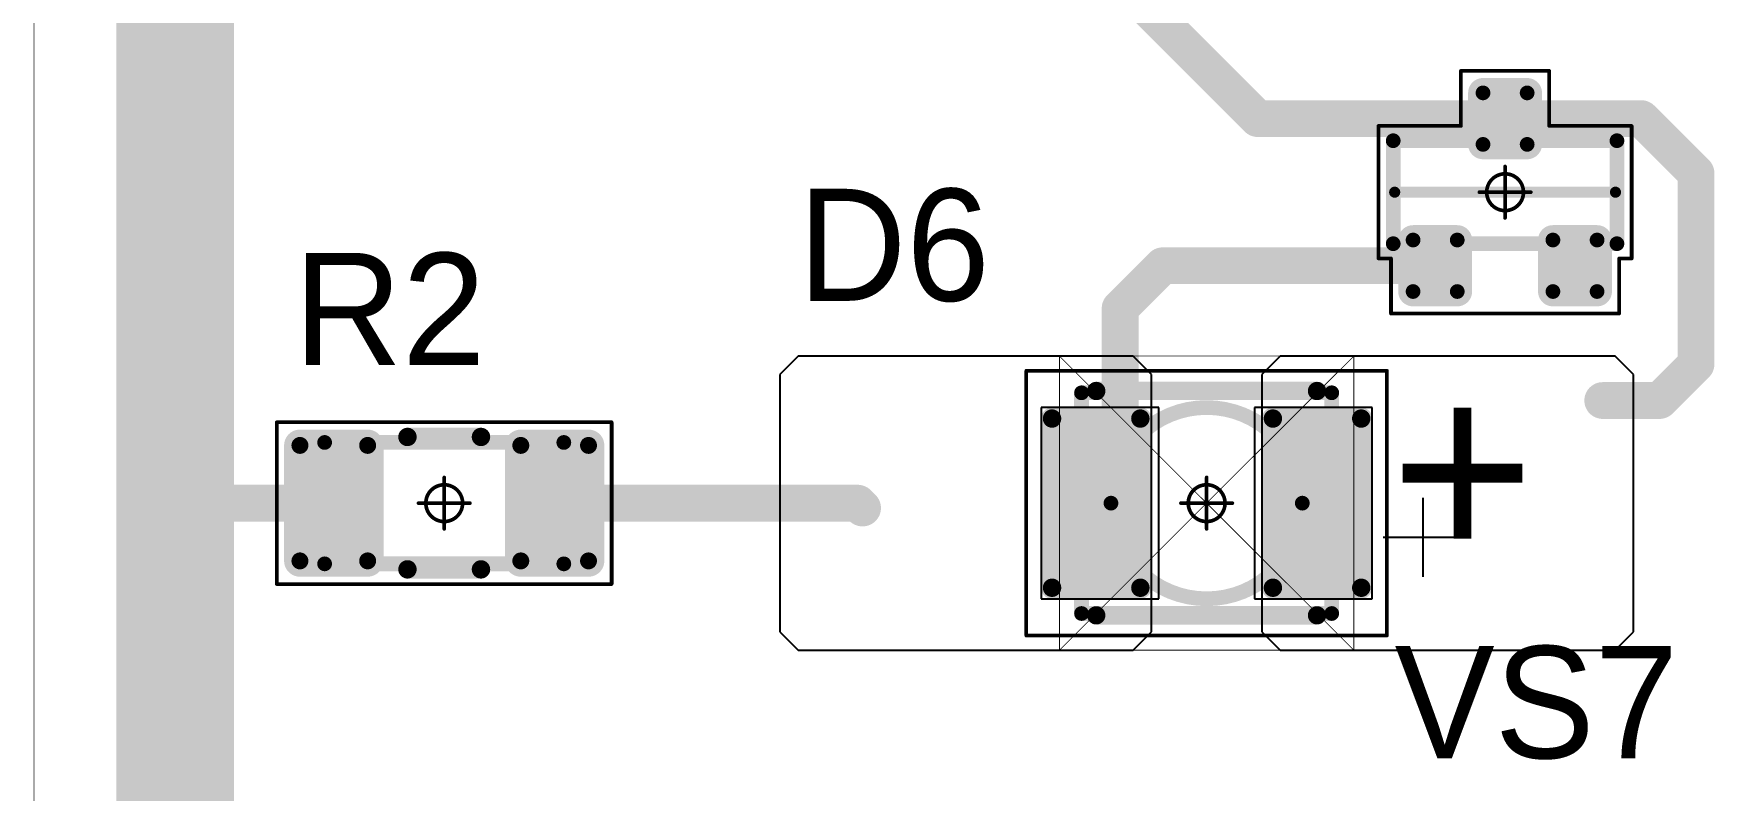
# Model space of a CAD drawing. Header units: millimetres. Extents: x 0 to 775, y 25 to 939.
# Drawn here: x 25.4 to 48.23, y 132.5 to 142.78 of the extents above; entities that cross this region are included whole.
import ezdxf

# ---------------------------------------------------------------- set-up
doc = ezdxf.new("R2010")
doc.units = ezdxf.units.MM
for name, color, linetype in [('Mechanical13', 56, 'Continuous'), ('Mechanical15', 56, 'Continuous'), ('Mechanical3', 76, 'Continuous'), ('Mechanical9', 56, 'Continuous'), ('TopLayer', 1, 'Continuous'), ('TopOverlay', 2, 'Continuous'), ('TopPaste', 8, 'Continuous'), ('TopSolder', 216, 'Continuous')]:
    doc.layers.add(name, color=color, linetype=linetype)

# ---------------------------------------------------------------- blocks, each defined once
blk = doc.blocks.new('SOT23_63')
at = {"layer": 'Mechanical13', "const_width": 0.2}
for points in [[(-0.7, 1.52), (0.7, 1.52)], [(-0.7, 1.52), (-0.7, -1.52)], [(0.7, 1.52), (0.7, -1.52)], [(-0.7, -1.52), (0.7, -1.52)]]:
    blk.add_lwpolyline(points, dxfattribs=at)
at = {"layer": 'Mechanical13', "const_width": 0.1}
for points in [[(-0.75, 1.52, 1), (-0.65, 1.52, 1)], [(-0.75, 1.52, 1), (-0.65, 1.52, 1)], [(0.65, 1.52, 1), (0.75, 1.52, 1)], [(0.65, 1.52, 1), (0.75, 1.52, 1)], [(-0.75, -1.52, 1), (-0.65, -1.52, 1)], [(-0.75, -1.52, 1), (-0.65, -1.52, 1)], [(0.65, -1.52, 1), (0.75, -1.52, 1)], [(0.65, -1.52, 1), (0.75, -1.52, 1)]]:
    blk.add_lwpolyline(points, format="xyb", close=True, dxfattribs=at)
at = {"layer": 'Mechanical15', "const_width": 0.05}
for points in [[(-0.9, 1.72), (-0.9, 1.55)], [(-0.9, 1.72), (0.9, 1.72)], [(0.9, 1.72), (0.9, 0.6)], [(-1.65, 1.55), (-1.65, -1.55)], [(-1.65, 1.55), (-0.9, 1.55)], [(0.9, 0.6), (1.65, 0.6)], [(1.65, 0.6), (1.65, -0.6)], [(0, 0.35), (0, -0.35)], [(-0.35, 0), (0.35, 0)], [(0.9, -0.6), (1.65, -0.6)], [(0.9, -0.6), (0.9, -1.72)], [(-1.65, -1.55), (-0.9, -1.55)], [(-0.9, -1.55), (-0.9, -1.72)], [(-0.9, -1.72), (0.9, -1.72)]]:
    blk.add_lwpolyline(points, dxfattribs=at)
at = {"layer": 'Mechanical15'}
for points, const_width in [([(-0.913, 1.72, 1), (-0.888, 1.72, 1)], 0.025), ([(-0.913, 1.72, 1), (-0.888, 1.72, 1)], 0.025), ([(0.888, 1.72, 1), (0.913, 1.72, 1)], 0.025), ([(0.888, 1.72, 1), (0.913, 1.72, 1)], 0.025), ([(-1.662, 1.55, 1), (-1.637, 1.55, 1)], 0.025), ([(-1.662, 1.55, 1), (-1.637, 1.55, 1)], 0.025), ([(-0.913, 1.55, 1), (-0.888, 1.55, 1)], 0.025), ([(-0.913, 1.55, 1), (-0.888, 1.55, 1)], 0.025), ([(0.888, 0.6, 1), (0.913, 0.6, 1)], 0.025), ([(0.888, 0.6, 1), (0.913, 0.6, 1)], 0.025), ([(1.637, 0.6, 1), (1.662, 0.6, 1)], 0.025), ([(1.637, 0.6, 1), (1.662, 0.6, 1)], 0.025), ([(0.25, 0, 1), (-0.25, 0, 1)], 0.05), ([(-0.012, 0.35, 1), (0.012, 0.35, 1)], 0.025), ([(-0.362, 0, 1), (-0.337, 0, 1)], 0.025), ([(-0.262, 0, 1), (-0.238, 0, 1)], 0.025), ([(0.238, 0, 1), (0.262, 0, 1)], 0.025), ([(0.337, 0, 1), (0.362, 0, 1)], 0.025), ([(-0.012, -0.35, 1), (0.012, -0.35, 1)], 0.025), ([(0.888, -0.6, 1), (0.913, -0.6, 1)], 0.025), ([(0.888, -0.6, 1), (0.913, -0.6, 1)], 0.025), ([(1.637, -0.6, 1), (1.662, -0.6, 1)], 0.025), ([(1.637, -0.6, 1), (1.662, -0.6, 1)], 0.025), ([(-1.662, -1.55, 1), (-1.637, -1.55, 1)], 0.025), ([(-1.662, -1.55, 1), (-1.637, -1.55, 1)], 0.025), ([(-0.913, -1.55, 1), (-0.888, -1.55, 1)], 0.025), ([(-0.913, -1.55, 1), (-0.888, -1.55, 1)], 0.025), ([(-0.913, -1.72, 1), (-0.888, -1.72, 1)], 0.025), ([(-0.913, -1.72, 1), (-0.888, -1.72, 1)], 0.025), ([(0.888, -1.72, 1), (0.913, -1.72, 1)], 0.025), ([(0.888, -1.72, 1), (0.913, -1.72, 1)], 0.025)]:
    blk.add_lwpolyline(points, format="xyb", close=True, dxfattribs=dict(at, const_width=const_width))
at = {"layer": 'TopLayer', "const_width": 0.1}
for points in [[(-1.4, 1.25, 1), (-1.3, 1.25, 1)], [(-0.7, 1.25, 1), (-0.6, 1.25, 1)], [(-1.4, 0.65, 1), (-1.3, 0.65, 1)], [(-0.7, 0.65, 1), (-0.6, 0.65, 1)], [(0.6, 0.3, 1), (0.7, 0.3, 1)], [(1.3, 0.3, 1), (1.4, 0.3, 1)], [(0.6, -0.3, 1), (0.7, -0.3, 1)], [(1.3, -0.3, 1), (1.4, -0.3, 1)], [(-1.4, -0.65, 1), (-1.3, -0.65, 1)], [(-0.7, -0.65, 1), (-0.6, -0.65, 1)], [(-1.4, -1.25, 1), (-1.3, -1.25, 1)], [(-0.7, -1.25, 1), (-0.6, -1.25, 1)]]:
    blk.add_lwpolyline(points, format="xyb", close=True, dxfattribs=at)
at = {"layer": 'TopLayer'}
for points in [[(-1.45, 1.25), (-1.45, 0.65), (-0.55, 1.25), (-0.55, 0.65)], [(-1.35, 1.35), (-1.35, 0.55), (-0.65, 1.35), (-0.65, 0.55)], [(0.55, 0.3), (0.55, -0.3), (1.45, 0.3), (1.45, -0.3)], [(0.65, 0.4), (0.65, -0.4), (1.35, 0.4), (1.35, -0.4)], [(-1.45, -0.65), (-1.45, -1.25), (-0.55, -0.65), (-0.55, -1.25)], [(-1.35, -0.55), (-1.35, -1.35), (-0.65, -0.55), (-0.65, -1.35)]]:
    blk.add_solid(points, dxfattribs=at)
at = {"layer": 'TopOverlay', "const_width": 0.15}
blk.add_lwpolyline([(0, 1.5), (0, -1.5)], dxfattribs=at)
at = {"layer": 'TopOverlay', "const_width": 0.075}
for points in [[(-0.038, 1.5, 1), (0.038, 1.5, 1)], [(-0.038, -1.5, 1), (0.038, -1.5, 1)]]:
    blk.add_lwpolyline(points, format="xyb", close=True, dxfattribs=at)
at = {"layer": 'TopPaste', "const_width": 0.075}
for points in [[(-1.387, 1.25, 1), (-1.313, 1.25, 1)], [(-0.687, 1.25, 1), (-0.613, 1.25, 1)], [(-1.387, 0.65, 1), (-1.313, 0.65, 1)], [(-0.687, 0.65, 1), (-0.613, 0.65, 1)], [(0.613, 0.3, 1), (0.687, 0.3, 1)], [(1.313, 0.3, 1), (1.387, 0.3, 1)], [(0.613, -0.3, 1), (0.687, -0.3, 1)], [(1.313, -0.3, 1), (1.387, -0.3, 1)], [(-1.387, -0.65, 1), (-1.313, -0.65, 1)], [(-0.687, -0.65, 1), (-0.613, -0.65, 1)], [(-1.387, -1.25, 1), (-1.313, -1.25, 1)], [(-0.687, -1.25, 1), (-0.613, -1.25, 1)]]:
    blk.add_lwpolyline(points, format="xyb", close=True, dxfattribs=at)
at = {"layer": 'TopPaste'}
for points in [[(-1.425, 1.25), (-1.425, 0.65), (-0.575, 1.25), (-0.575, 0.65)], [(-1.35, 1.325), (-1.35, 0.575), (-0.65, 1.325), (-0.65, 0.575)], [(0.575, 0.3), (0.575, -0.3), (1.425, 0.3), (1.425, -0.3)], [(0.65, 0.375), (0.65, -0.375), (1.35, 0.375), (1.35, -0.375)], [(-1.425, -0.65), (-1.425, -1.25), (-0.575, -0.65), (-0.575, -1.25)], [(-1.35, -0.575), (-1.35, -1.325), (-0.65, -0.575), (-0.65, -1.325)]]:
    blk.add_solid(points, dxfattribs=at)
at = {"layer": 'TopSolder', "const_width": 0.202}
for points in [[(-1.451, 1.25, 1), (-1.249, 1.25, 1)], [(-0.751, 1.25, 1), (-0.549, 1.25, 1)], [(-1.451, 0.65, 1), (-1.249, 0.65, 1)], [(-0.751, 0.65, 1), (-0.549, 0.65, 1)], [(0.549, 0.3, 1), (0.751, 0.3, 1)], [(1.249, 0.3, 1), (1.451, 0.3, 1)], [(0.549, -0.3, 1), (0.751, -0.3, 1)], [(1.249, -0.3, 1), (1.451, -0.3, 1)], [(-1.451, -0.65, 1), (-1.249, -0.65, 1)], [(-0.751, -0.65, 1), (-0.549, -0.65, 1)], [(-1.451, -1.25, 1), (-1.249, -1.25, 1)], [(-0.751, -1.25, 1), (-0.549, -1.25, 1)]]:
    blk.add_lwpolyline(points, format="xyb", close=True, dxfattribs=at)
at = {"layer": 'TopSolder'}
for points in [[(-1.35, 1.452), (-1.35, 0.448), (-0.65, 1.452), (-0.65, 0.448)], [(-1.552, 1.25), (-1.552, 0.65), (-0.448, 1.25), (-0.448, 0.65)], [(0.65, 0.502), (0.65, -0.502), (1.35, 0.502), (1.35, -0.502)], [(0.448, 0.3), (0.448, -0.3), (1.552, 0.3), (1.552, -0.3)], [(-1.35, -0.448), (-1.35, -1.452), (-0.65, -0.448), (-0.65, -1.452)], [(-1.552, -0.65), (-1.552, -1.25), (-0.448, -0.65), (-0.448, -1.25)]]:
    blk.add_solid(points, dxfattribs=at)
blk = doc.blocks.new('RC1206S_92')
at = {"layer": 'Mechanical13', "const_width": 0.2}
for points in [[(-1.625, -0.825), (-1.625, 0.825)], [(-1.625, 0.825), (1.625, 0.825)], [(1.625, -0.825), (1.625, 0.825)], [(-1.625, -0.825), (1.625, -0.825)]]:
    blk.add_lwpolyline(points, dxfattribs=at)
at = {"layer": 'Mechanical13', "const_width": 0.1}
for points in [[(-1.675, 0.825, 1), (-1.575, 0.825, 1)], [(-1.675, 0.825, 1), (-1.575, 0.825, 1)], [(1.575, 0.825, 1), (1.675, 0.825, 1)], [(1.575, 0.825, 1), (1.675, 0.825, 1)], [(-1.675, -0.825, 1), (-1.575, -0.825, 1)], [(-1.675, -0.825, 1), (-1.575, -0.825, 1)], [(1.575, -0.825, 1), (1.675, -0.825, 1)], [(1.575, -0.825, 1), (1.675, -0.825, 1)]]:
    blk.add_lwpolyline(points, format="xyb", close=True, dxfattribs=at)
at = {"layer": 'Mechanical15', "const_width": 0.05}
for points in [[(-2.275, -1.1), (-2.275, 1.1)], [(-2.275, 1.1), (2.275, 1.1)], [(2.275, -1.1), (2.275, 1.1)], [(0, -0.35), (0, 0.35)], [(-0.35, 0), (0.35, 0)], [(-2.275, -1.1), (2.275, -1.1)]]:
    blk.add_lwpolyline(points, dxfattribs=at)
at = {"layer": 'Mechanical15'}
for points, const_width in [([(-2.287, 1.1, 1), (-2.262, 1.1, 1)], 0.025), ([(-2.287, 1.1, 1), (-2.262, 1.1, 1)], 0.025), ([(2.262, 1.1, 1), (2.287, 1.1, 1)], 0.025), ([(2.262, 1.1, 1), (2.287, 1.1, 1)], 0.025), ([(0.25, 0, 1), (-0.25, 0, 1)], 0.05), ([(-0.012, 0.35, 1), (0.012, 0.35, 1)], 0.025), ([(-0.362, 0, 1), (-0.337, 0, 1)], 0.025), ([(-0.262, 0, 1), (-0.238, 0, 1)], 0.025), ([(0.238, 0, 1), (0.262, 0, 1)], 0.025), ([(0.337, 0, 1), (0.362, 0, 1)], 0.025), ([(-0.012, -0.35, 1), (0.012, -0.35, 1)], 0.025), ([(-2.287, -1.1, 1), (-2.262, -1.1, 1)], 0.025), ([(-2.287, -1.1, 1), (-2.262, -1.1, 1)], 0.025), ([(2.262, -1.1, 1), (2.287, -1.1, 1)], 0.025), ([(2.262, -1.1, 1), (2.287, -1.1, 1)], 0.025)]:
    blk.add_lwpolyline(points, format="xyb", close=True, dxfattribs=dict(at, const_width=const_width))
at = {"layer": 'TopLayer', "const_width": 0.115}
for points in [[(-2.018, 0.785, 1), (-1.903, 0.785, 1)], [(-1.098, 0.785, 1), (-0.983, 0.785, 1)], [(0.983, 0.785, 1), (1.098, 0.785, 1)], [(1.903, 0.785, 1), (2.018, 0.785, 1)], [(-2.018, -0.785, 1), (-1.903, -0.785, 1)], [(-1.098, -0.785, 1), (-0.983, -0.785, 1)], [(0.983, -0.785, 1), (1.098, -0.785, 1)], [(1.903, -0.785, 1), (2.018, -0.785, 1)]]:
    blk.add_lwpolyline(points, format="xyb", close=True, dxfattribs=at)
at = {"layer": 'TopLayer'}
for points in [[(-2.075, -0.785), (-0.925, -0.785), (-2.075, 0.785), (-0.925, 0.785)], [(-1.96, -0.9), (-1.04, -0.9), (-1.96, 0.9), (-1.04, 0.9)], [(0.925, -0.785), (2.075, -0.785), (0.925, 0.785), (2.075, 0.785)], [(1.04, -0.9), (1.96, -0.9), (1.04, 0.9), (1.96, 0.9)]]:
    blk.add_solid(points, dxfattribs=at)
at = {"layer": 'TopOverlay', "const_width": 0.25}
for points in [[(-0.5, 0.9), (0.5, 0.9)], [(-0.5, -0.9), (0.5, -0.9)]]:
    blk.add_lwpolyline(points, dxfattribs=at)
at = {"layer": 'TopOverlay', "const_width": 0.125}
for points in [[(-0.562, 0.9, 1), (-0.437, 0.9, 1)], [(0.437, 0.9, 1), (0.562, 0.9, 1)], [(-0.562, -0.9, 1), (-0.437, -0.9, 1)], [(0.437, -0.9, 1), (0.562, -0.9, 1)]]:
    blk.add_lwpolyline(points, format="xyb", close=True, dxfattribs=at)
at = {"layer": 'TopPaste', "const_width": 0.09}
for points in [[(-2.005, 0.785, 1), (-1.915, 0.785, 1)], [(-1.085, 0.785, 1), (-0.995, 0.785, 1)], [(0.995, 0.785, 1), (1.085, 0.785, 1)], [(1.915, 0.785, 1), (2.005, 0.785, 1)], [(-2.005, -0.785, 1), (-1.915, -0.785, 1)], [(-1.085, -0.785, 1), (-0.995, -0.785, 1)], [(0.995, -0.785, 1), (1.085, -0.785, 1)], [(1.915, -0.785, 1), (2.005, -0.785, 1)]]:
    blk.add_lwpolyline(points, format="xyb", close=True, dxfattribs=at)
at = {"layer": 'TopPaste'}
for points in [[(-2.05, -0.785), (-0.95, -0.785), (-2.05, 0.785), (-0.95, 0.785)], [(-1.96, -0.875), (-1.04, -0.875), (-1.96, 0.875), (-1.04, 0.875)], [(0.95, -0.785), (2.05, -0.785), (0.95, 0.785), (2.05, 0.785)], [(1.04, -0.875), (1.96, -0.875), (1.04, 0.875), (1.96, 0.875)]]:
    blk.add_solid(points, dxfattribs=at)
at = {"layer": 'TopSolder', "const_width": 0.215}
for points in [[(-2.068, 0.785, 1), (-1.853, 0.785, 1)], [(-1.148, 0.785, 1), (-0.933, 0.785, 1)], [(0.933, 0.785, 1), (1.148, 0.785, 1)], [(1.853, 0.785, 1), (2.068, 0.785, 1)], [(-2.068, -0.785, 1), (-1.853, -0.785, 1)], [(-1.148, -0.785, 1), (-0.933, -0.785, 1)], [(0.933, -0.785, 1), (1.148, -0.785, 1)], [(1.853, -0.785, 1), (2.068, -0.785, 1)]]:
    blk.add_lwpolyline(points, format="xyb", close=True, dxfattribs=at)
at = {"layer": 'TopSolder'}
for points in [[(-1.96, -1), (-1.04, -1), (-1.96, 1), (-1.04, 1)], [(1.04, -1), (1.96, -1), (1.04, 1), (1.96, 1)], [(-2.175, -0.785), (-0.825, -0.785), (-2.175, 0.785), (-0.825, 0.785)], [(0.825, -0.785), (2.175, -0.785), (0.825, 0.785), (2.175, 0.785)]]:
    blk.add_solid(points, dxfattribs=at)
blk = doc.blocks.new('T66G_156')
at = {"layer": 'Mechanical13'}
for p, q in [((2.936, 0.071), (2.936, -1)), ((2.4, -0.464), (3.471, -0.464))]:
    blk.add_line(p, q, dxfattribs=at)
at = {"layer": 'Mechanical13', "const_width": 0.2}
for points in [[(-1.7, -1.5), (-1.7, 1.5)], [(-1.7, 1.5), (1.7, 1.5)], [(1.7, -1.5), (1.7, 1.5)], [(-1.7, -1.5), (1.7, -1.5)]]:
    blk.add_lwpolyline(points, dxfattribs=at)
at = {"layer": 'Mechanical13'}
for points, const_width in [([(-1.75, 1.5, 1), (-1.65, 1.5, 1)], 0.1), ([(-1.75, 1.5, 1), (-1.65, 1.5, 1)], 0.1), ([(1.65, 1.5, 1), (1.75, 1.5, 1)], 0.1), ([(1.65, 1.5, 1), (1.75, 1.5, 1)], 0.1), ([(1.3, 0, 1), (-1.3, 0, 1)], 0.2), ([(-1.35, 0, 1), (-1.25, 0, 1)], 0.1), ([(1.25, 0, 1), (1.35, 0, 1)], 0.1), ([(-1.75, -1.5, 1), (-1.65, -1.5, 1)], 0.1), ([(-1.75, -1.5, 1), (-1.65, -1.5, 1)], 0.1), ([(1.65, -1.5, 1), (1.75, -1.5, 1)], 0.1), ([(1.65, -1.5, 1), (1.75, -1.5, 1)], 0.1)]:
    blk.add_lwpolyline(points, format="xyb", close=True, dxfattribs=dict(at, const_width=const_width))
at = {"layer": 'Mechanical15', "const_width": 0.05}
for points in [[(-2.45, 1.8), (2.45, 1.8)], [(-2.45, -1.8), (-2.45, 1.8)], [(2.45, -1.8), (2.45, 1.8)], [(0, -0.35), (0, 0.35)], [(-0.35, 0), (0.35, 0)], [(-2.45, -1.8), (2.45, -1.8)]]:
    blk.add_lwpolyline(points, dxfattribs=at)
at = {"layer": 'Mechanical15'}
for points, const_width in [([(-2.462, 1.8, 1), (-2.438, 1.8, 1)], 0.025), ([(-2.462, 1.8, 1), (-2.438, 1.8, 1)], 0.025), ([(2.438, 1.8, 1), (2.462, 1.8, 1)], 0.025), ([(2.438, 1.8, 1), (2.462, 1.8, 1)], 0.025), ([(0.25, 0, 1), (-0.25, 0, 1)], 0.05), ([(-0.012, 0.35, 1), (0.012, 0.35, 1)], 0.025), ([(-0.362, 0, 1), (-0.337, 0, 1)], 0.025), ([(-0.262, 0, 1), (-0.238, 0, 1)], 0.025), ([(0.238, 0, 1), (0.262, 0, 1)], 0.025), ([(0.337, 0, 1), (0.362, 0, 1)], 0.025), ([(-0.012, -0.35, 1), (0.012, -0.35, 1)], 0.025), ([(-2.462, -1.8, 1), (-2.438, -1.8, 1)], 0.025), ([(-2.462, -1.8, 1), (-2.438, -1.8, 1)], 0.025), ([(2.438, -1.8, 1), (2.462, -1.8, 1)], 0.025), ([(2.438, -1.8, 1), (2.462, -1.8, 1)], 0.025)]:
    blk.add_lwpolyline(points, format="xyb", close=True, dxfattribs=dict(at, const_width=const_width))
at = {"layer": 'TopLayer'}
for p, q in [((-5.55, 2), (-5.8, 1.75)), ((-1, 2), (-5.55, 2)), ((-0.75, 1.75), (-1, 2)), ((1, 2), (0.75, 1.75)), ((5.55, 2), (1, 2)), ((5.8, 1.75), (5.55, 2)), ((-5.8, 1.75), (-5.8, -1.75)), ((-0.75, -1.75), (-0.75, 1.75)), ((0.75, 1.75), (0.75, -1.75)), ((5.8, -1.75), (5.8, 1.75)), ((-5.8, -1.75), (-5.55, -2)), ((-1, -2), (-0.75, -1.75)), ((0.75, -1.75), (1, -2)), ((5.55, -2), (5.8, -1.75)), ((-5.55, -2), (-1, -2)), ((1, -2), (5.55, -2))]:
    blk.add_line(p, q, dxfattribs=at)
at = {"layer": 'TopLayer', "const_width": 0.15}
for points in [[(-2.175, 1.15, 1), (-2.025, 1.15, 1)], [(-0.975, 1.15, 1), (-0.825, 1.15, 1)], [(0.825, 1.15, 1), (0.975, 1.15, 1)], [(2.025, 1.15, 1), (2.175, 1.15, 1)], [(-2.175, -1.15, 1), (-2.025, -1.15, 1)], [(-0.975, -1.15, 1), (-0.825, -1.15, 1)], [(0.825, -1.15, 1), (0.975, -1.15, 1)], [(2.025, -1.15, 1), (2.175, -1.15, 1)]]:
    blk.add_lwpolyline(points, format="xyb", close=True, dxfattribs=at)
at = {"layer": 'TopLayer'}
for points in [[(-0.75, 1.15), (-2.25, 1.15), (-0.75, -1.15), (-2.25, -1.15)], [(-0.9, 1.3), (-2.1, 1.3), (-0.9, -1.3), (-2.1, -1.3)], [(2.25, 1.15), (0.75, 1.15), (2.25, -1.15), (0.75, -1.15)], [(2.1, 1.3), (0.9, 1.3), (2.1, -1.3), (0.9, -1.3)]]:
    blk.add_solid(points, dxfattribs=at)
at = {"layer": 'TopOverlay', "const_width": 0.25}
for points in [[(-1.5, 1.525), (1.5, 1.525)], [(-1.5, -1.525), (1.5, -1.525)]]:
    blk.add_lwpolyline(points, dxfattribs=at)
at = {"layer": 'TopOverlay', "const_width": 0.125}
for points in [[(-1.562, 1.525, 1), (-1.438, 1.525, 1)], [(1.438, 1.525, 1), (1.562, 1.525, 1)], [(-1.562, -1.525, 1), (-1.438, -1.525, 1)], [(1.438, -1.525, 1), (1.562, -1.525, 1)]]:
    blk.add_lwpolyline(points, format="xyb", close=True, dxfattribs=at)
at = {"layer": 'TopPaste', "const_width": 0.125}
for points in [[(-2.163, 1.15, 1), (-2.038, 1.15, 1)], [(-0.963, 1.15, 1), (-0.838, 1.15, 1)], [(0.838, 1.15, 1), (0.963, 1.15, 1)], [(2.038, 1.15, 1), (2.163, 1.15, 1)], [(-2.163, -1.15, 1), (-2.038, -1.15, 1)], [(-0.963, -1.15, 1), (-0.838, -1.15, 1)], [(0.838, -1.15, 1), (0.963, -1.15, 1)], [(2.038, -1.15, 1), (2.163, -1.15, 1)]]:
    blk.add_lwpolyline(points, format="xyb", close=True, dxfattribs=at)
at = {"layer": 'TopPaste'}
for points in [[(-0.775, 1.15), (-2.225, 1.15), (-0.775, -1.15), (-2.225, -1.15)], [(-0.9, 1.275), (-2.1, 1.275), (-0.9, -1.275), (-2.1, -1.275)], [(2.225, 1.15), (0.775, 1.15), (2.225, -1.15), (0.775, -1.15)], [(2.1, 1.275), (0.9, 1.275), (2.1, -1.275), (0.9, -1.275)]]:
    blk.add_solid(points, dxfattribs=at)
at = {"layer": 'TopSolder'}
for p, q in [((-2.25, 1.3), (-2.25, -1.3)), ((-0.65, 1.3), (-2.25, 1.3)), ((-0.65, -1.3), (-0.65, 1.3)), ((0.65, 1.3), (0.65, -1.3)), ((2.25, 1.3), (0.65, 1.3)), ((2.25, -1.3), (2.25, 1.3)), ((-2.25, -1.3), (-0.65, -1.3)), ((0.65, -1.3), (2.25, -1.3))]:
    blk.add_line(p, q, dxfattribs=at)
at = {"layer": 'TopOverlay'}
blk.add_text('+', height=2.5, dxfattribs=at).set_placement((2.5, -0.8))

msp = doc.modelspace()

# ---------------------------------------------------------------- linework, layer by layer
at = {"layer": 'Mechanical3', "const_width": 0.01}
msp.add_lwpolyline([(25.4, 25.4), (25.4, 215.4)], dxfattribs=at)
at = {"layer": 'Mechanical9'}
for points, const_width in [([(39.333, 138.4), (43.333, 138.4)], 0.0127), ([(39.333, 134.4), (39.333, 138.4)], 0.0127), ([(39.333, 134.4), (43.333, 138.4)], 0.01), ([(39.333, 138.4), (43.333, 134.4)], 0.01), ([(43.333, 134.4), (43.333, 138.4)], 0.0127), ([(39.333, 134.4), (43.333, 134.4)], 0.0127)]:
    msp.add_lwpolyline(points, dxfattribs=dict(at, const_width=const_width))
for points, const_width in [([(39.329, 138.4, 1), (39.336, 138.4, 1)], 0.00635), ([(39.329, 138.4, 1), (39.336, 138.4, 1)], 0.00635), ([(39.33, 138.4, 1), (39.335, 138.4, 1)], 0.005), ([(43.329, 138.4, 1), (43.336, 138.4, 1)], 0.00635), ([(43.329, 138.4, 1), (43.336, 138.4, 1)], 0.00635), ([(43.33, 138.4, 1), (43.335, 138.4, 1)], 0.005), ([(39.329, 134.4, 1), (39.336, 134.4, 1)], 0.00635), ([(39.329, 134.4, 1), (39.336, 134.4, 1)], 0.00635), ([(39.33, 134.4, 1), (39.335, 134.4, 1)], 0.005), ([(43.329, 134.4, 1), (43.336, 134.4, 1)], 0.00635), ([(43.329, 134.4, 1), (43.336, 134.4, 1)], 0.00635), ([(43.33, 134.4, 1), (43.335, 134.4, 1)], 0.005)]:
    msp.add_lwpolyline(points, format="xyb", close=True, dxfattribs=dict(at, const_width=const_width))
at = {"layer": 'TopLayer'}
for points, const_width in [([(27.317, 165.572), (27.317, 136.395)], 1.6), ([(39.833, 143.823), (42.028, 141.627)], 0.5), ([(42.028, 141.627), (45.388, 141.627)], 0.5), ([(45.388, 141.627), (47.239, 141.627)], 0.5), ([(47.239, 141.627), (47.982, 140.885)], 0.5), ([(47.982, 138.289), (47.982, 140.885)], 0.5), ([(40.158, 139.049), (40.736, 139.627)], 0.5), ([(40.736, 139.627), (44.438, 139.627)], 0.5), ([(40.158, 137.722), (40.158, 139.049)], 0.5), ([(47.487, 137.795), (47.982, 138.289)], 0.5), ([(46.715, 137.795), (47.487, 137.795)], 0.5), ([(27.317, 106.442), (27.317, 136.395)], 1.6), ([(27.317, 136.395), (27.322, 136.4)], 0.5), ([(27.322, 136.4), (29.474, 136.4)], 0.5), ([(32.474, 136.4), (36.592, 136.4)], 0.5), ([(36.592, 136.4), (36.658, 136.334)], 0.5)]:
    msp.add_lwpolyline(points, dxfattribs=dict(at, const_width=const_width))
for points, const_width in [([(41.903, 141.627, 1), (42.153, 141.627, 1)], 0.25), ([(41.903, 141.627, 1), (42.153, 141.627, 1)], 0.25), ([(45.263, 141.627, 1), (45.513, 141.627, 1)], 0.25), ([(45.263, 141.627, 1), (45.513, 141.627, 1)], 0.25), ([(47.114, 141.627, 1), (47.364, 141.627, 1)], 0.25), ([(47.114, 141.627, 1), (47.364, 141.627, 1)], 0.25), ([(47.857, 140.885, 1), (48.107, 140.885, 1)], 0.25), ([(47.857, 140.885, 1), (48.107, 140.885, 1)], 0.25), ([(40.611, 139.627, 1), (40.861, 139.627, 1)], 0.25), ([(40.611, 139.627, 1), (40.861, 139.627, 1)], 0.25), ([(44.313, 139.627, 1), (44.563, 139.627, 1)], 0.25), ([(40.033, 139.049, 1), (40.283, 139.049, 1)], 0.25), ([(40.033, 139.049, 1), (40.283, 139.049, 1)], 0.25), ([(47.857, 138.289, 1), (48.107, 138.289, 1)], 0.25), ([(47.857, 138.289, 1), (48.107, 138.289, 1)], 0.25), ([(40.033, 137.722, 1), (40.283, 137.722, 1)], 0.25), ([(46.59, 137.795, 1), (46.84, 137.795, 1)], 0.25), ([(47.362, 137.795, 1), (47.612, 137.795, 1)], 0.25), ([(47.362, 137.795, 1), (47.612, 137.795, 1)], 0.25), ([(26.917, 136.395, 1), (27.717, 136.395, 1)], 0.8), ([(26.917, 136.395, 1), (27.717, 136.395, 1)], 0.8), ([(27.192, 136.395, 1), (27.442, 136.395, 1)], 0.25), ([(27.197, 136.4, 1), (27.447, 136.4, 1)], 0.25), ([(27.197, 136.4, 1), (27.447, 136.4, 1)], 0.25), ([(29.349, 136.4, 1), (29.599, 136.4, 1)], 0.25), ([(32.349, 136.4, 1), (32.599, 136.4, 1)], 0.25), ([(36.467, 136.4, 1), (36.717, 136.4, 1)], 0.25), ([(36.467, 136.4, 1), (36.717, 136.4, 1)], 0.25), ([(36.533, 136.334, 1), (36.783, 136.334, 1)], 0.25)]:
    msp.add_lwpolyline(points, format="xyb", close=True, dxfattribs=dict(at, const_width=const_width))

# ---------------------------------------------------------------- block references
for name, p, rotation in [('SOT23_63', (45.388, 140.627), 90), ('T66G_156', (41.333, 136.4), 360), ('RC1206S_92', (30.974, 136.4), 360)]:
    msp.add_blockref(name, p, dxfattribs=dict(rotation=rotation))

# ---------------------------------------------------------------- texts
at = {"layer": 'TopOverlay'}
for s, p in [('D6', (35.782, 139.15)), ('R2', (28.931, 138.278)), ('VS7', (43.887, 132.933))]:
    msp.add_text(s, height=1.524, dxfattribs=at).set_placement(p)

doc.saveas('drawing.dxf')
